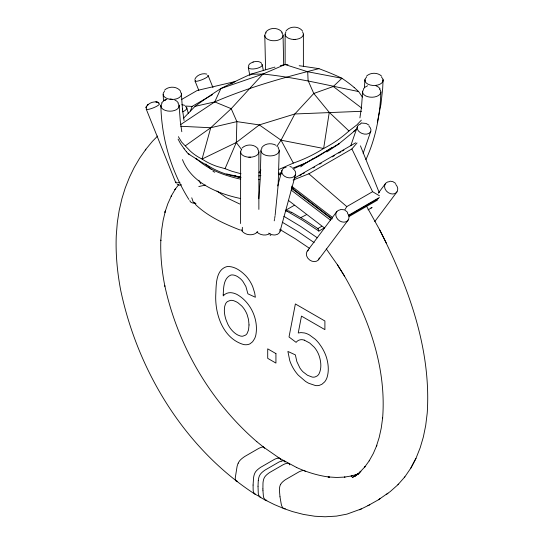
<?xml version="1.0" encoding="UTF-8"?>
<svg xmlns="http://www.w3.org/2000/svg" width="544" height="544" viewBox="0 0 544 544"><rect width="100%" height="100%" fill="white"/><g stroke="black" fill="none" stroke-linecap="round" stroke-linejoin="round"><path stroke-width="0.82" d="M240.598 223.53L240.625 151.966M258.869 209.392L258.883 151.953M258.019 486.261L258.278 493.313A19.434 11.22 -60 0 0 258.475 494.591L259.726 496.985L265.241 500.052L266.832 500.222M258.019 486.214L258.278 480.631M260.957 150.776L260.243 178.956L258.835 198.723M279.215 150.532L278.147 185.205L275.128 215.356M253.082 485.071L253.164 490.253A19.434 10.798 -58.2 0 0 253.32 491.504L254.374 493.768L260.862 497.311M253.082 485.024L253.572 477.816A19.455 10.812 -58.2 0 1 253.817 476.333L253.912 475.891A10.601 5.889 -58.2 0 1 254.334 474.416A6.188 3.441 -58.2 0 1 255.653 471.736A7.432 4.128 -58.2 0 1 256.89 470.329A11.438 6.358 -58.2 0 1 258.155 469.18L259.372 468.221A35.238 19.577 -58.2 0 1 260.63 467.33L274.394 459.388A35.244 19.584 -58.2 0 1 275.638 458.83L276.842 458.381A11.444 6.358 -58.2 0 1 278.079 458.089M178.371 136.687L181.587 142.052L189.863 150.668A79.648 58.432 -33.4 0 0 202.069 159.045A79.648 65.103 -28.1 0 0 217.274 166.498L225.053 168.667L236.3 142.501L236.885 121.625L231.2 108.671L214.744 101.905L195.051 106.352L183.695 118.021M380.875 92.079C380.072 115.233 375.727 138.489 365.922 159.596M362.617 91.841L361.508 106.916L359.917 117.885M383.092 79.689L382.677 88.536L380.956 104.21L377.352 122.237M364.453 87.638L364.915 79.676M188.863 199.464C171.367 171.476 161.622 138.917 160.874 105.91L160.922 105.373M179.092 106.461L179.098 105.38M383.092 80.77L383.139 80.233M242.352 227.317L242.345 230.84M146.016 107.95C147.227 103.238 154.231 100.511 158.528 102.592L156.019 101.796L158.528 102.592M280.269 65.708L285.002 64.532L307.707 71.747L308.088 80.519L313.779 93.473L329.263 112.343L323.639 148.471A189.72 155.57 35.9 0 1 293.325 163.084L279.215 169.32M274.625 218.532L275.006 216.145M146.118 107.216L146.193 106.808L146.016 107.569M274.23 220.844L274.496 219.32M194.793 79.404C196.452 75.065 202.484 72.794 206.822 74.1M277.705 185.946L281.935 170.415M280.031 231.37L295.535 174.495M287.973 64.722L285.002 64.532L262.963 74.066L231.2 108.671L210.732 127.738L202.069 159.038L236.3 142.501L259.325 124.909L294.834 113.975L361.515 111.296M350.771 145.724L357.34 126.704M363.14 153.401L370.804 131.213M190.38 110.996L192.12 106.4L212.548 94.602M367.914 505.682L378.189 499.922L390.177 491.633L397.916 484.752L404.858 476.836L410.822 468.132L415.976 458.368L420.172 447.773L423.348 437.016L425.694 425.537L427.23 413.025C431.399 348.663 408.143 285.981 379.467 229.452L366.867 206.808M180.356 124.766L214.744 101.905L220.85 88.57A189.781 31.001 -19.9 0 1 250.682 74.229L272.707 67.721M248.431 65.464L250.084 63.471L253.259 61.975M276.828 146.424L281.044 140.182L294.834 113.975L313.779 93.473L333.282 86.51L341.938 78.282A79.648 23.12 23 0 1 354.151 87.468M410.822 468.132L415.976 458.368M279.616 175.032L280.799 173.026L281.622 172.706M344.638 210.147L346.773 206.604L372.592 191.692L379.474 195.826M260.889 170.014L259.012 172.788L260.596 172.808M361.25 122.944L360.577 123.91M157.604 136.041L152.415 141.352L145.887 149.24L139.645 158.188L134.164 167.579L129.581 177.011L125.276 187.843L121.958 198.512L119.17 210.562L117.327 222.442L116.273 235.47C115.525 253.701 117.252 271.952 120.618 289.87L120.707 290.353C137.85 371.321 184.634 448.229 254.572 493.898L255.578 494.149M265.547 32.456C269.246 27.132 278.582 27.139 282.282 32.463M145.336 150.022L145.887 149.24M285.892 31.158C289.558 25.813 298.955 25.813 302.62 31.158M161.609 102.884L164.057 100.504L166.886 99.334M363.44 88.951L364.929 87.237L367.588 85.768M261.752 147.642C264.86 143.242 271.51 142.752 275.978 145.275M307.353 250.947L336.872 211.5M318.417 259.835L348.228 219.994M378.27 193.202L385.642 183.342M374.775 221.551L397.004 191.835M178.813 184.491L174.889 189.666L175.44 188.924L171.156 196.194L171.482 195.636L167.858 203.646L164.914 212.344L165.424 210.814L163.166 220.211L161.616 230.18L160.8 240.679L160.834 240.115C160.276 255.592 161.874 271.062 164.886 286.232L164.798 285.75C177.779 345.705 210.412 401.547 256.85 441.714L256.564 441.49L263.983 447.474M361.352 120.149L356.844 124.93L348.962 130.975A189.72 145.316 38.7 0 1 323.653 148.492L281.044 140.182L259.325 124.909L236.885 121.625L210.732 127.738L180.751 126.283M293.121 180.05L308.856 173.794L351.893 148.94L357.02 142.943M397.916 484.752L398.48 484.106M404.301 477.462L404.858 476.836M164.512 90.222C168.728 85.945 177.045 86.136 180.581 91.161M366.357 76.289C370.376 72.27 377.726 72.264 381.752 76.276M242.08 148.029C246.296 143.806 254.551 143.956 258.094 148.947M317.342 228.738L318.254 228.929L318.866 231.091L323.972 228.14M300.648 166.824L305.98 162.874L312.854 158.841M185.395 145.772L210.732 127.738M331.724 147.676L318.94 155.978L305.041 163.465M353.668 131.362L356.408 129.458M378.413 499.78L380.14 498.624M386.22 494.53L387.94 493.381M326.801 151.919L339.49 143.534L333.73 146.792M181.458 99.566L197.241 90.46L235.158 81.552L230.785 84.075M294.148 178.33L355.633 142.834M299.982 175.501L301.444 174.658M302.913 173.808L304.375 172.965M313.16 167.892L314.622 167.049M319.743 164.091L321.212 163.248M332.187 156.91L334.383 155.638M338.776 153.102L340.972 151.837M342.434 150.994L343.896 150.144M294.318 205.292L285.348 210.474L289.116 210.99L291.176 212.439M317.723 228.616L321.586 226.386M348.752 215.179L379.392 197.492M348.731 215.737L378.638 198.472M349.2 216.41L377.441 200.104M368.057 209.848L372.089 207.516M357.585 474.402L352.186 477.598L358.693 473.532L354.906 476.231L360.883 471.281L359.863 472.219L365.276 466.412L364.718 467.038L369.519 460.401L369.186 460.863L373.347 453.431L376.842 445.278L376.339 446.468L379.154 437.573L381.256 428.046L382.636 417.948L382.602 418.329C386.594 368.288 369.206 318.879 344.468 276.073M306.394 214.717L300.873 217.58M165.104 100.014L164.648 100.239L165.757 99.695M279.99 496.815L281.282 504.37A19.434 12.934 -69.1 0 0 281.683 505.743L282.608 507.6L283.784 508.558L292.454 511.564L303.402 514.406L314.792 516.242L325.162 516.773L336.525 516.106L346.922 514.134L361.345 508.898M359.475 509.823L369.791 504.757M303.158 164.376L304.103 163.921M302.206 164.825L294.202 168.443M359.659 473.11L355.45 475.021L358.129 473.94M292.883 168.076L305.98 162.874M214.744 101.905C248.35 87.441 283.553 77.534 318.961 68.653L326.733 71.638A79.648 16.449 16.1 0 1 341.945 78.288L307.707 71.747M281.112 173.76L278.705 174.644M362.426 97.043L358.618 91.555C326.822 85.088 295.338 77.275 262.963 74.066L220.85 88.57A189.652 41.181 -24.3 0 0 195.051 106.352M371.783 207.747L370.94 207.91M253.008 62.057C255.734 61.193 259.277 60.969 261.48 63.111M281.35 461.081L280.14 461.523A35.244 20.346 -60 0 0 278.888 462.074L265.125 470.023A35.238 20.346 -60 0 0 263.874 470.914L262.657 471.872A11.438 6.603 -60 0 0 261.412 473.028A7.432 4.291 -60 0 0 260.222 474.477A6.188 3.57 -60 0 0 258.951 477.17A10.601 6.12 -60 0 0 258.563 478.672L258.482 479.121A19.455 11.234 -60 0 0 258.278 480.631M198.791 186.544L205.401 185.069M358.557 473.804L351.057 476.075L352.362 475.782L344.42 477.122L345.025 477.068L336.695 477.469L328.046 476.932L329.501 477.102C318.009 475.633 306.85 472.185 296.324 467.378L296.745 467.561L279.616 458.313L263.663 447.222M273.448 67.517L274.938 67.109M280.799 173.026L278.317 173.318M258.672 175.943L260.896 175.583M237.429 481.25L235.878 480.876L235.28 478.992A19.434 9.2 -52.3 0 1 235.273 477.802L237.096 466.358A19.455 9.207 -52.3 0 1 237.504 464.984L237.646 464.576A10.601 5.018 -52.3 0 1 238.204 463.196M361.672 123.053L366.132 123.434L369.05 125.202M340.673 209.413L344.121 209.814M285.314 508.749L283.954 508.62L274.346 504.574L265.098 499.977L263.636 497.454A19.434 11.628 -61.9 0 1 263.391 496.148L262.963 490.77M295.202 39.426L293.332 39.426M250.702 157.202L248.832 157.202M169.986 99.001L172.149 99.205M250.682 74.229L262.963 74.066M185.497 106.066L192.12 106.4M180.03 185.3L177.201 184.464M181.852 104.686L184.749 105.312M390.136 181.186L392.897 181.648L395.733 183.437M240.91 177.249C229.303 175.923 218.178 172.033 208.298 165.832M241.019 173.774L231.812 171.244L225.053 168.667M318.961 68.653L300.553 65.899A34.17 4.876 5.5 0 0 299.186 65.742M240.706 179.126L239.312 178.854A48.328 27.9 0 0 1 236.205 178.153C221.802 174.488 207.284 169 196.37 158.569M240.632 198.533C217.75 193.678 191.508 183.022 182.471 159.596M289.918 166.512L292.108 167.294M240.849 177.725L236.776 176.759L234.593 175.467M196.044 203.871L193.181 201.926L191.753 197.805M304.266 340.122L309.72 343.033L314.214 347.174A15.803 9.126 60 0 1 316.798 350.785A16.728 9.656 60 0 1 318.798 354.838C320.987 360.815 321.919 367.955 319.029 373.85A18.986 10.962 60 0 1 317.07 376.013L315.071 376.951A16.578 9.574 60 0 1 312.202 377.074L307.476 375.258L303.062 371.872A15.184 8.765 60 0 1 299.866 367.914L296.84 361.576L295.372 354.885L287.892 351.431L289.768 360.611A24.528 14.158 60 0 0 292.652 367.186A25.758 14.872 60 0 0 294.562 370.362A24.636 14.226 60 0 0 298.262 375.156L305.429 381.33A38.78 22.392 60 0 0 308.706 383.268L315.506 385.567A25.486 14.715 60 0 0 319.369 385.349L321.919 384.268L324.578 381.949A30.96 17.877 60 0 0 327.06 377.441C329.045 371.056 328.42 364.092 326.556 357.748A26.173 15.11 60 0 0 324.129 351.628L323.517 350.418A28.812 16.633 60 0 0 321.47 346.882L319.24 343.686A24.052 13.886 60 0 0 315.146 339.157L309.59 335.043A25.106 14.498 60 0 0 304.497 332.962L300.982 332.602L298.248 332.989L301.478 316.112L324.904 329.637L324.904 321.001L295.372 303.953L289.014 336.974L296.12 342.366A19.285 11.132 60 0 1 300.703 339.721A16.551 9.554 60 0 1 304.266 340.129M186.633 151.885L188.231 153.809L189.802 154.401M240.312 230.119C224.223 223.829 207.992 216.553 195.384 204.415M239.727 204.007L226.324 197.615L216.968 191.026M270.035 235.042L270.837 235.396M375.986 85.748L378.651 87.21L380.147 88.937M174.848 100.028L176.82 101.177L178.316 102.898M194.97 203.653L194.086 202.694M287.49 211.514L303.375 220.803L318.866 231.091M283.825 216.281L300.689 226.426L317.281 237.776M282.275 222.21L298.432 231.914L314.146 242.583M280.058 229.588L295.249 238.707L309.291 248.214M291.564 187.694L293.474 188.782M280.378 229.194L281.132 229.622M291.394 212.133L305.748 220.64L317.995 228.643M345.338 210.446L347.67 212.391M196.411 158.957L188.231 153.809M333.282 86.51L361.699 108.079M291.523 186.143L332.445 217.403M291.441 187.626L332.364 218.885M291.326 188.21L331.541 218.926M291.142 190.094L330.65 220.279M288.306 200.335L324.632 228.086M158.542 102.666L158.046 102.258L158.957 103.027M211.473 169.578L205.775 163.982M308.856 173.794L346.773 206.604M354.151 87.468L358.618 91.555M329.263 112.343L348.962 130.975M184.178 148.784L180.465 143.562L178.072 139.114M326.305 248.955L337.423 264.751L344.536 276.175L337.348 264.602M236.3 142.501L241.346 149.233M277.773 146.724L278.44 147.642M198.832 180.241L200.797 183.804M281.044 140.182L293.332 163.091M379.392 229.303L386.6 243.59M351.893 148.94L372.592 191.692M360.441 145.833L379.277 192.739M208.182 75.677L212.983 87.632M195.017 80.961L198.832 90.467M146.241 109.12L175.76 182.675M186.816 107.868L188.319 113.533M248.302 67.504L249.893 75.738M262.242 64.79L263.357 70.632M280.031 229.486L280.099 229.867A7.344 5.406 16.5 0 1 279.439 232.737L277.576 234.287L275.25 234.933A7.385 5.413 16.4 0 1 271.578 234.546L271.062 234.382A7.058 5.161 16.1 0 1 268.736 233.111M181.805 131.716L180.282 121.21L179.139 105.924M184.042 120.523L182.396 108.827L182.505 109.813L181.376 93.786M279.983 496.767L279.453 490.81A19.455 12.947 -69.1 0 1 279.453 489.206L279.48 488.73A10.601 7.052 -69.1 0 1 279.677 487.138A6.188 4.121 -69.1 0 1 280.65 484.282M364.868 80.22L364.915 80.757M160.874 105.91L160.915 106.447M163.159 94.574L163.499 100.783M265.594 69.537L264.799 35.605M262.956 490.722L262.902 488.974M283.689 64.79L283.05 35.367M262.902 488.927L262.983 483.249A19.455 11.642 -61.9 0 1 263.14 481.712L263.214 481.256A10.601 6.338 -61.9 0 1 263.548 479.733A6.188 3.706 -61.9 0 1 264.744 476.986A7.432 4.447 -61.9 0 1 265.934 475.544A11.438 6.848 -61.9 0 1 267.165 474.382L268.369 473.416A35.238 21.08 -61.9 0 1 269.62 472.518L283.376 464.576A35.244 21.087 -61.9 0 1 284.634 464.025L285.858 463.583A11.444 6.848 -61.9 0 1 287.123 463.304A7.432 4.447 -61.9 0 1 288.334 463.4M285.131 64.716L285.124 34.19M303.382 34.177L303.389 66.266M302.661 32.137A9.119 5.263 0 0 1 294.27 39.454A9.119 5.263 0 0 1 285.845 32.15M281.642 32.667A9.132 5.27 0 0 1 279.888 39.481A9.132 5.27 0 0 1 267.954 39.474A9.132 5.27 0 0 1 266.213 32.66M379.46 89.134A9.132 5.27 0 0 1 372.198 97.226A9.132 5.27 0 0 1 363.589 89.59M381.582 77.282A9.119 5.263 0 0 1 380.032 84.184A9.119 5.263 0 0 1 367.982 84.177A9.119 5.263 0 0 1 366.466 77.275M257.727 231.574A9.241 7.181 7.3 0 1 249.016 234.695A9.241 7.181 7.3 0 1 241.155 229.677M257.774 149.457A9.119 5.263 0 0 1 249.771 157.23A9.119 5.263 0 0 1 241.726 149.464M270.028 233.383A9.166 7.29 13.3 0 1 256.884 232.036M278.242 148.281A9.132 5.27 0 0 1 270.082 155.924A9.132 5.27 0 0 1 261.929 148.281M180.424 91.807A9.132 5.27 0 0 1 171.822 99.443A9.132 5.27 0 0 1 164.546 91.358M195.636 203.232A9.241 4.508 -18.3 0 1 189.849 200.444M178.044 103.408A9.119 5.263 0 0 1 170.007 111.18A9.119 5.263 0 0 1 162.01 103.401M186.538 151.851A84.211 22.828 36.7 0 1 184.083 148.743M226.712 173.964A83.456 1.21 13 0 1 240.672 177.113M207.733 165.662A69.448 6.582 26.2 0 1 195.752 158.712M214.751 172.224A33.85 2.747 11.9 0 1 212.888 171M356.041 129.683A158.841 9.296 -36.5 0 1 338.47 144.167M312.331 159.215A146.275 5.399 -31.5 0 1 333.125 147.2M259.774 179.54A41.419 23.916 0 0 1 258.726 179.676M207.638 75.453A7.099 1.394 -21.9 0 1 201.77 79.825A7.099 1.394 -21.9 0 1 195.5 80.172M158.569 103.598A7.099 1.394 -21.9 0 1 153.646 107.726A7.099 1.394 -21.9 0 1 146.506 108.562M181.41 184.946A3.012 0.517 -23 0 1 181.132 184.661M179.976 182.247A7.099 1.319 -22.3 0 1 176.1 181.988M185.688 106.726A7.099 2.904 -14.9 0 1 182.587 111.819M261.48 63.913A7.099 2.557 -10.9 0 1 255.422 68.721A7.099 2.557 -10.9 0 1 248.934 66.103M288.354 463.352A6.188 3.706 -61.9 0 1 289.476 464.297M289.68 464.651A10.601 6.344 -61.9 0 1 289.796 464.909M280.677 484.31A7.432 4.944 -69.1 0 1 281.758 482.814A11.438 7.609 -69.1 0 1 282.941 481.624L284.118 480.644A35.238 23.446 -69.1 0 1 285.342 479.74L299.105 471.791A35.244 23.446 -69.1 0 1 300.383 471.254L301.634 470.825A11.444 7.616 -69.1 0 1 302.947 470.574A7.432 4.944 -69.1 0 1 304.239 470.703M304.259 470.655A6.188 4.121 -69.1 0 1 305.504 471.621M283.812 460.829A6.188 3.577 -60 0 1 285.063 462.101M283.784 460.877A7.432 4.291 -60 0 0 282.594 460.802A11.444 6.61 -60 0 0 281.35 461.088M278.079 458.096A7.432 4.128 -58.2 0 1 279.242 458.15M279.269 458.109A6.188 3.441 -58.2 0 1 280.452 459.34M280.466 459.333A10.601 5.889 -58.2 0 1 280.514 459.449M238.211 463.196A6.188 2.931 -52.3 0 1 239.754 460.673A7.432 3.516 -52.3 0 1 241.067 459.32A11.438 5.413 -52.3 0 1 242.379 458.204L243.63 457.266A35.238 16.68 -52.3 0 1 244.902 456.396L258.665 448.446A35.244 16.68 -52.3 0 1 259.896 447.875L261.072 447.413A11.444 5.413 -52.3 0 1 262.256 447.08A7.432 3.516 -52.3 0 1 263.33 447.086M264.398 448.331A10.601 5.018 -52.3 0 0 264.336 448.113A6.188 2.931 -52.3 0 0 263.364 447.046M285.328 210.589A35.326 24.874 40.2 0 1 287.456 211.63M369.029 126.256A7.099 4.937 19.1 0 1 368.567 133.572A7.099 4.937 19.1 0 1 358.564 131.097A7.099 4.937 19.1 0 1 360.25 124.086M292.856 168.599A7.099 5.277 15.2 0 1 293.522 176.922A7.099 5.277 15.2 0 1 282.846 174.644A7.099 5.277 15.2 0 1 286.137 167.171M347.405 213.071A7.099 5.63 36.8 0 1 346.018 221.768A7.099 5.63 36.8 0 1 336.45 217.416A7.099 5.63 36.8 0 1 340.238 209.807M319.362 257.91A7.099 5.644 38 0 1 309.584 259.95A7.099 5.644 38 0 1 308.604 249.88M395.774 184.43A7.099 5.63 36.8 0 1 394.944 193.548A7.099 5.63 36.8 0 1 385.125 189.033A7.099 5.63 36.8 0 1 389.647 181.614M223.237 294.617L223.224 295.916C225.481 293.005 229.48 292.074 232.948 292.992A25.255 14.579 60 0 1 237.15 294.549C250.804 302.328 258.665 319.457 255.864 334.9A32.796 18.931 60 0 1 254.572 338.701L252.613 341.741L250.124 343.74A24.446 14.11 60 0 1 247.105 344.672A25.194 14.545 60 0 1 243.651 344.549C223.115 338.586 214.948 314.473 215.744 294.991C216.301 285.342 215.37 269.552 227.236 266.512C234.566 266.138 241.074 270.926 245.942 275.958A21.95 12.675 60 0 1 249.798 281.051A21.882 12.634 60 0 1 252.763 286.79L254.674 292.937L255.367 297.262L247.894 293.808L245.895 286.511L242.95 281.5A13.756 7.942 60 0 0 240.101 278.446L237.973 276.869A17.836 10.295 60 0 0 236.518 276.053A16.089 9.289 60 0 0 230.846 275.067C223.489 278.208 223.577 287.858 223.237 294.617M249.016 324.952L248.533 329.963L247.092 333.52A17.197 9.928 60 0 1 245.602 335.084L242.808 336.185A14.708 8.493 60 0 1 240.128 335.94L237.755 334.988A17.102 9.874 60 0 1 230.649 328.773A16.633 9.602 60 0 1 227.752 324.027L226.032 319.818A24.575 14.192 60 0 1 224.332 310.216L224.699 306.394L225.495 303.994A16.898 9.758 60 0 1 227.542 301.505L230.404 300.39A16.402 9.466 60 0 1 233.723 300.716L236.184 301.743A21.379 12.342 60 0 1 238.156 302.926L241.754 306A15.184 8.765 60 0 1 244.31 309.21L244.773 309.924A16.735 9.663 60 0 1 246.051 312.195A16.279 9.398 60 0 1 247.119 314.582L248.54 319.607L249.016 324.952M148.396 104.353L147.186 105.386L148.396 104.353M275.93 353.593L267.709 348.847L267.709 358.34L275.93 363.086L275.93 353.593"/></g></svg>
